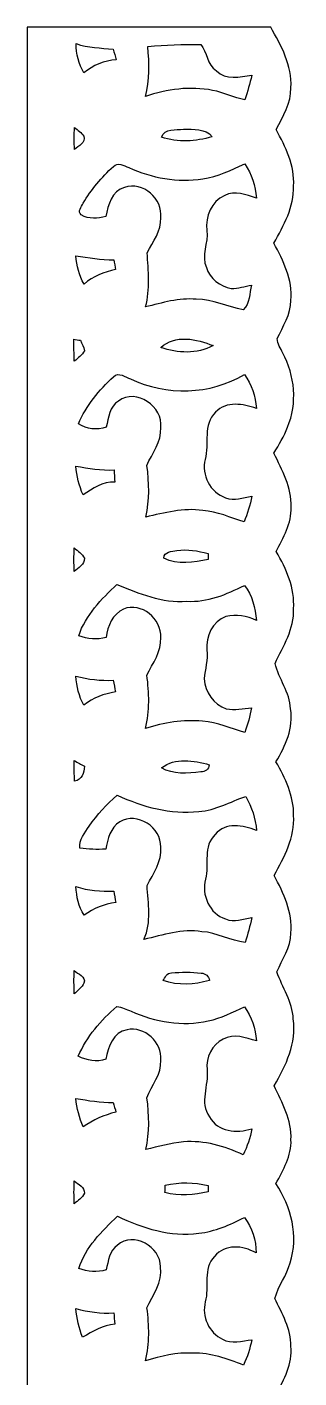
# Model space of a CAD drawing. Header units: centimetres. Extents: x -1.5 to 1.5, y -14.1 to 14.1.
# Drawn here: x -1.49 to 1.53, y -0.88 to 14.11 of the extents above; entities that cross this region are included whole.
import ezdxf

# ---------------------------------------------------------------- set-up
doc = ezdxf.new("R2010")
doc.units = ezdxf.units.CM
doc.header["$MEASUREMENT"] = 0
doc.layers.add('Camada 1', color=7, linetype='Continuous')

msp = doc.modelspace()

# ---------------------------------------------------------------- linework, layer by layer
at = {"layer": 'Camada 1', "color": 156}
for points, knots in [([(-1.49048, 14.11111), (-1.49048, 14.11111), (1.21567, 14.11111), (1.21567, 14.11111), (1.21567, 14.11111), (1.33103, 13.90437), (1.45625, 13.68319), (1.44039, 13.43765), (1.44039, 13.43765), (1.44215, 13.26761), (1.35395, 13.11804), (1.27528, 12.9734), (1.27528, 12.9734), (1.38148, 12.78078), (1.48342, 12.57299), (1.47002, 12.34651), (1.47002, 12.34651), (1.47567, 12.11615), (1.36243, 11.90766), (1.2506, 11.71434), (1.2506, 11.71434), (1.35431, 11.51713), (1.4619, 11.30688), (1.43898, 11.07686), (1.43898, 11.07686), (1.44215, 10.92023), (1.34866, 10.78971), (1.28798, 10.65283), (1.28798, 10.65283), (1.28729, 10.59427), (1.3282, 10.54558), (1.34972, 10.49337), (1.34972, 10.49337), (1.48554, 10.24501), (1.51341, 9.93457), (1.40334, 9.67175), (1.40334, 9.67175), (1.36384, 9.5698), (1.30739, 9.47596), (1.25165, 9.38247), (1.25165, 9.38247), (1.3402, 9.19268), (1.45274, 9.00112), (1.44144, 8.78381), (1.44144, 8.78381), (1.45062, 8.60283), (1.3529, 8.44549), (1.27565, 8.28992), (1.27565, 8.28992), (1.39135, 8.09872), (1.48342, 7.88317), (1.47038, 7.65457), (1.47038, 7.65457), (1.47637, 7.43338), (1.35714, 7.2411), (1.264, 7.0499), (1.264, 7.0499), (1.30315, 6.87704), (1.4298, 6.72853), (1.43615, 6.54402), (1.43615, 6.54402), (1.47179, 6.3327), (1.379, 6.13375), (1.27387, 5.957), (1.27387, 5.957), (1.37724, 5.77461), (1.47389, 5.57742), (1.47038, 5.36256), (1.47038, 5.36256), (1.48519, 5.12022), (1.3656, 4.90149), (1.25411, 4.69582), (1.25411, 4.69582), (1.35748, 4.49791), (1.46297, 4.28625), (1.43932, 4.05587), (1.43932, 4.05587), (1.43968, 3.89714), (1.34301, 3.7666), (1.28447, 3.6262), (1.28447, 3.6262), (1.34338, 3.45263), (1.46049, 3.29494), (1.46578, 3.10444), (1.46578, 3.10444), (1.50318, 2.83774), (1.38711, 2.5848), (1.25341, 2.3622), (1.25341, 2.3622), (1.34267, 2.17311), (1.45167, 1.98013), (1.44039, 1.76388), (1.44039, 1.76388), (1.45062, 1.58467), (1.35325, 1.42909), (1.27423, 1.27635), (1.27423, 1.27635), (1.44144, 1.01988), (1.53, 0.69497), (1.4305, 0.39616), (1.4305, 0.39616), (1.39381, 0.25717), (1.29928, 0.14145), (1.26293, 0.00316), (1.26293, 0.00316), (1.33772, -0.16791), (1.44568, -0.33408), (1.43968, -0.52882), (1.43968, -0.52882), (1.45908, -0.72143), (1.3663, -0.89641), (1.27494, -1.05833), (1.27494, -1.05833), (1.37617, -1.24283), (1.47496, -1.44073), (1.47038, -1.657), (1.47038, -1.657), (1.48554, -1.89971), (1.36348, -2.11878), (1.2527, -2.32516), (1.2527, -2.32516), (1.3529, -2.51142), (1.4545, -2.71039), (1.44003, -2.9284), (1.44003, -2.9284), (1.44533, -3.1002), (1.35607, -3.2512), (1.27423, -3.39514), (1.27423, -3.39514), (1.37371, -3.57786), (1.47319, -3.77155), (1.47038, -3.98533), (1.47038, -3.98533), (1.48519, -4.22804), (1.37018, -4.45135), (1.25341, -4.65596), (1.25341, -4.65596), (1.3529, -4.85386), (1.4619, -5.0627), (1.43932, -5.29201), (1.43932, -5.29201), (1.44251, -5.44829), (1.34972, -5.57883), (1.28905, -5.7157), (1.28905, -5.7157), (1.28551, -5.77427), (1.32891, -5.82295), (1.34972, -5.87587), (1.34972, -5.87587), (1.48624, -6.12493), (1.51236, -6.43536), (1.40299, -6.6996), (1.40299, -6.6996), (1.36525, -6.80049), (1.30352, -6.89044), (1.26152, -6.98958), (1.26152, -6.98958), (1.31726, -7.16492), (1.43686, -7.32225), (1.43862, -7.51382), (1.43862, -7.51382), (1.46685, -7.71806), (1.36947, -7.90539), (1.27458, -8.07826), (1.27458, -8.07826), (1.38888, -8.27051), (1.48483, -8.48535), (1.47002, -8.71431), (1.47002, -8.71431), (1.47567, -8.93514), (1.36102, -9.12953), (1.2633, -9.31898), (1.2633, -9.31898), (1.3021, -9.49218), (1.42804, -9.6407), (1.43581, -9.82451), (1.43581, -9.82451), (1.47179, -10.03652), (1.38041, -10.23654), (1.27494, -10.41364), (1.27494, -10.41364), (1.37759, -10.59568), (1.47355, -10.79217), (1.47038, -11.00666), (1.47038, -11.00666), (1.48412, -11.24832), (1.36983, -11.47022), (1.25341, -11.67377), (1.25341, -11.67377), (1.34972, -11.86144), (1.45486, -12.05864), (1.44073, -12.27737), (1.44073, -12.27737), (1.44673, -12.44881), (1.35924, -12.60086), (1.27528, -12.74375), (1.27528, -12.74375), (1.36313, -12.91872), (1.46368, -13.09722), (1.46826, -13.29867), (1.46826, -13.29867), (1.49613, -13.59887), (1.34654, -13.87898), (1.17122, -14.11111), (1.17122, -14.11111), (1.17122, -14.11111), (-1.48978, -14.11111), (-1.48978, -14.11111), (-1.48978, -14.11111), (-1.49153, -4.70358), (-1.49048, 4.70358), (-1.49048, 14.11111)], [0, 0, 0, 0, 0.01851852, 0.01851852, 0.01851852, 0.01851852, 0.03703704, 0.03703704, 0.03703704, 0.03703704, 0.05555556, 0.05555556, 0.05555556, 0.05555556, 0.07407407, 0.07407407, 0.07407407, 0.07407407, 0.09259259, 0.09259259, 0.09259259, 0.09259259, 0.11111111, 0.11111111, 0.11111111, 0.11111111, 0.12962963, 0.12962963, 0.12962963, 0.12962963, 0.14814815, 0.14814815, 0.14814815, 0.14814815, 0.16666667, 0.16666667, 0.16666667, 0.16666667, 0.18518519, 0.18518519, 0.18518519, 0.18518519, 0.2037037, 0.2037037, 0.2037037, 0.2037037, 0.22222222, 0.22222222, 0.22222222, 0.22222222, 0.24074074, 0.24074074, 0.24074074, 0.24074074, 0.25925926, 0.25925926, 0.25925926, 0.25925926, 0.27777778, 0.27777778, 0.27777778, 0.27777778, 0.2962963, 0.2962963, 0.2962963, 0.2962963, 0.31481481, 0.31481481, 0.31481481, 0.31481481, 0.33333333, 0.33333333, 0.33333333, 0.33333333, 0.35185185, 0.35185185, 0.35185185, 0.35185185, 0.37037037, 0.37037037, 0.37037037, 0.37037037, 0.38888889, 0.38888889, 0.38888889, 0.38888889, 0.40740741, 0.40740741, 0.40740741, 0.40740741, 0.42592593, 0.42592593, 0.42592593, 0.42592593, 0.44444444, 0.44444444, 0.44444444, 0.44444444, 0.46296296, 0.46296296, 0.46296296, 0.46296296, 0.48148148, 0.48148148, 0.48148148, 0.48148148, 0.5, 0.5, 0.5, 0.5, 0.51851852, 0.51851852, 0.51851852, 0.51851852, 0.53703704, 0.53703704, 0.53703704, 0.53703704, 0.55555556, 0.55555556, 0.55555556, 0.55555556, 0.57407407, 0.57407407, 0.57407407, 0.57407407, 0.59259259, 0.59259259, 0.59259259, 0.59259259, 0.61111111, 0.61111111, 0.61111111, 0.61111111, 0.62962963, 0.62962963, 0.62962963, 0.62962963, 0.64814815, 0.64814815, 0.64814815, 0.64814815, 0.66666667, 0.66666667, 0.66666667, 0.66666667, 0.68518519, 0.68518519, 0.68518519, 0.68518519, 0.7037037, 0.7037037, 0.7037037, 0.7037037, 0.72222222, 0.72222222, 0.72222222, 0.72222222, 0.74074074, 0.74074074, 0.74074074, 0.74074074, 0.75925926, 0.75925926, 0.75925926, 0.75925926, 0.77777778, 0.77777778, 0.77777778, 0.77777778, 0.7962963, 0.7962963, 0.7962963, 0.7962963, 0.81481481, 0.81481481, 0.81481481, 0.81481481, 0.83333333, 0.83333333, 0.83333333, 0.83333333, 0.85185185, 0.85185185, 0.85185185, 0.85185185, 0.87037037, 0.87037037, 0.87037037, 0.87037037, 0.88888889, 0.88888889, 0.88888889, 0.88888889, 0.90740741, 0.90740741, 0.90740741, 0.90740741, 0.92592593, 0.92592593, 0.92592593, 0.92592593, 0.94444444, 0.94444444, 0.94444444, 0.94444444, 0.96296296, 0.96296296, 0.96296296, 0.96296296, 1, 1, 1, 1]), ([(-0.9465, 13.9266), (-0.9465, 13.9266), (-0.9465, 13.9266), (-0.9465, 13.9266), (-0.9465, 13.9266), (-0.94438, 13.8123), (-0.91756, 13.69976), (-0.85901, 13.60099), (-0.85901, 13.60099), (-0.75847, 13.68848), (-0.63429, 13.73963), (-0.50095, 13.74775), (-0.50095, 13.74775), (-0.51187, 13.78691), (-0.5221, 13.82606), (-0.53586, 13.86416), (-0.53586, 13.86416), (-0.67344, 13.87933), (-0.81385, 13.88039), (-0.9465, 13.9266)], [0, 0, 0, 0, 0.16666667, 0.16666667, 0.16666667, 0.16666667, 0.33333333, 0.33333333, 0.33333333, 0.33333333, 0.5, 0.5, 0.5, 0.5, 0.66666667, 0.66666667, 0.66666667, 0.66666667, 1, 1, 1, 1]), ([(-0.14993, 13.89556), (-0.14993, 13.89556), (-0.14993, 13.89556), (-0.14993, 13.89556), (-0.14993, 13.89556), (-0.13088, 13.70929), (-0.13194, 13.52232), (-0.17463, 13.33887), (-0.17463, 13.33887), (0.06349, 13.4239), (0.32137, 13.45529), (0.5708, 13.40838), (0.5708, 13.40838), (0.69356, 13.38438), (0.80503, 13.32229), (0.9292, 13.30359), (0.9292, 13.30359), (0.95885, 13.3932), (0.98531, 13.48387), (1.00436, 13.57595), (1.00436, 13.57595), (0.87347, 13.55689), (0.71754, 13.5202), (0.61207, 13.62604), (0.61207, 13.62604), (0.50658, 13.69094), (0.5094, 13.83312), (0.43956, 13.91708), (0.43956, 13.91708), (0.24306, 13.92449), (0.04621, 13.90932), (-0.14993, 13.89556)], [0, 0, 0, 0, 0.11111111, 0.11111111, 0.11111111, 0.11111111, 0.22222222, 0.22222222, 0.22222222, 0.22222222, 0.33333333, 0.33333333, 0.33333333, 0.33333333, 0.44444444, 0.44444444, 0.44444444, 0.44444444, 0.55555556, 0.55555556, 0.55555556, 0.55555556, 0.66666667, 0.66666667, 0.66666667, 0.66666667, 0.77777778, 0.77777778, 0.77777778, 0.77777778, 1, 1, 1, 1]), ([(-0.96343, 12.99668), (-0.96343, 12.99668), (-0.96343, 12.99668), (-0.96343, 12.99668), (-0.96343, 12.99668), (-0.96838, 12.91483), (-0.96801, 12.83299), (-0.96273, 12.75115), (-0.96273, 12.75115), (-0.92004, 12.79207), (-0.83784, 12.82594), (-0.85831, 12.89931), (-0.85831, 12.89931), (-0.88723, 12.93812), (-0.92779, 12.96564), (-0.96343, 12.99668)], [0, 0, 0, 0, 0.2, 0.2, 0.2, 0.2, 0.4, 0.4, 0.4, 0.4, 0.6, 0.6, 0.6, 0.6, 1, 1, 1, 1]), ([(0.00175, 12.88979), (0.00175, 12.88979), (0.00175, 12.88979), (0.00175, 12.88979), (0.00175, 12.88979), (0.1845, 12.82805), (0.38311, 12.84005), (0.56585, 12.89402), (0.56585, 12.89402), (0.49318, 12.98821), (0.35312, 12.97269), (0.24659, 12.97869), (0.24659, 12.97869), (0.16262, 12.96705), (0.04056, 12.9868), (0.00175, 12.88979)], [0, 0, 0, 0, 0.2, 0.2, 0.2, 0.2, 0.4, 0.4, 0.4, 0.4, 0.6, 0.6, 0.6, 0.6, 1, 1, 1, 1]), ([(-0.53233, 12.56171), (-0.53233, 12.56171), (-0.53233, 12.56171), (-0.53233, 12.56171), (-0.53233, 12.56171), (-0.66462, 12.446), (-0.77645, 12.30629), (-0.86783, 12.15636), (-0.86783, 12.15636), (-0.88759, 12.11544), (-0.93169, 12.06747), (-0.88971, 12.02513), (-0.88971, 12.02513), (-0.80432, 11.97715), (-0.70626, 11.98421), (-0.61489, 12.0089), (-0.61489, 12.0089), (-0.59055, 12.13626), (-0.54926, 12.28831), (-0.40886, 12.33099), (-0.40886, 12.33099), (-0.20355, 12.39943), (0.02151, 12.2054), (-0.00635, 11.99373), (-0.00635, 11.99373), (0.00141, 11.84768), (-0.09313, 11.7288), (-0.15699, 11.60638), (-0.15699, 11.60638), (-0.14252, 11.4053), (-0.12135, 11.20316), (-0.17497, 11.0049), (-0.17497, 11.0049), (0.00987, 11.05146), (0.19685, 11.10615), (0.38946, 11.09062), (0.38946, 11.09062), (0.5715, 11.09309), (0.73554, 11.00454), (0.91086, 10.97386), (0.91086, 10.97386), (0.98283, 11.04018), (0.98071, 11.15553), (1.00259, 11.24655), (1.00259, 11.24655), (0.92779, 11.23349), (0.85407, 11.21092), (0.77786, 11.20916), (0.77786, 11.20916), (0.65334, 11.23244), (0.53903, 11.31675), (0.50129, 11.44093), (0.50129, 11.44093), (0.43992, 11.57569), (0.52458, 11.71539), (0.50694, 11.85439), (0.50694, 11.85439), (0.48753, 12.00714), (0.55457, 12.17965), (0.7045, 12.24068), (0.7045, 12.24068), (0.81808, 12.30136), (0.94402, 12.24738), (1.05621, 12.2121), (1.05621, 12.2121), (1.04985, 12.34863), (1.00224, 12.47845), (0.92745, 12.59204), (0.92745, 12.59204), (0.77611, 12.52608), (0.62688, 12.44564), (0.46073, 12.42624), (0.46073, 12.42624), (0.18167, 12.38179), (-0.10583, 12.43647), (-0.36125, 12.55254), (-0.36125, 12.55254), (-0.41485, 12.57194), (-0.48401, 12.61568), (-0.53233, 12.56171)], [0, 0, 0, 0, 0.04761905, 0.04761905, 0.04761905, 0.04761905, 0.0952381, 0.0952381, 0.0952381, 0.0952381, 0.14285714, 0.14285714, 0.14285714, 0.14285714, 0.19047619, 0.19047619, 0.19047619, 0.19047619, 0.23809524, 0.23809524, 0.23809524, 0.23809524, 0.28571429, 0.28571429, 0.28571429, 0.28571429, 0.33333333, 0.33333333, 0.33333333, 0.33333333, 0.38095238, 0.38095238, 0.38095238, 0.38095238, 0.42857143, 0.42857143, 0.42857143, 0.42857143, 0.47619048, 0.47619048, 0.47619048, 0.47619048, 0.52380952, 0.52380952, 0.52380952, 0.52380952, 0.57142857, 0.57142857, 0.57142857, 0.57142857, 0.61904762, 0.61904762, 0.61904762, 0.61904762, 0.66666667, 0.66666667, 0.66666667, 0.66666667, 0.71428571, 0.71428571, 0.71428571, 0.71428571, 0.76190476, 0.76190476, 0.76190476, 0.76190476, 0.80952381, 0.80952381, 0.80952381, 0.80952381, 0.85714286, 0.85714286, 0.85714286, 0.85714286, 0.9047619, 0.9047619, 0.9047619, 0.9047619, 1, 1, 1, 1]), ([(-0.94862, 11.57216), (-0.94862, 11.57216), (-0.94862, 11.57216), (-0.94862, 11.57216), (-0.94862, 11.57216), (-0.94156, 11.46209), (-0.91227, 11.35486), (-0.8576, 11.25889), (-0.8576, 11.25889), (-0.75812, 11.34568), (-0.63465, 11.3926), (-0.50694, 11.41941), (-0.50694, 11.41941), (-0.51187, 11.44622), (-0.5221, 11.49949), (-0.52704, 11.5263), (-0.52704, 11.5263), (-0.66922, 11.52595), (-0.80822, 11.55594), (-0.94862, 11.57216)], [0, 0, 0, 0, 0.16666667, 0.16666667, 0.16666667, 0.16666667, 0.33333333, 0.33333333, 0.33333333, 0.33333333, 0.5, 0.5, 0.5, 0.5, 0.66666667, 0.66666667, 0.66666667, 0.66666667, 1, 1, 1, 1]), ([(-0.97119, 10.64789), (-0.97119, 10.64789), (-0.97119, 10.64789), (-0.97119, 10.64789), (-0.97119, 10.64789), (-0.97048, 10.56604), (-0.96979, 10.48455), (-0.9659, 10.4027), (-0.9659, 10.4027), (-0.92533, 10.43798), (-0.88018, 10.4708), (-0.85372, 10.51912), (-0.85372, 10.51912), (-0.8576, 10.56111), (-0.88299, 10.59673), (-0.89887, 10.63448), (-0.89887, 10.63448), (-0.91687, 10.63801), (-0.9532, 10.64471), (-0.97119, 10.64789)], [0, 0, 0, 0, 0.16666667, 0.16666667, 0.16666667, 0.16666667, 0.33333333, 0.33333333, 0.33333333, 0.33333333, 0.5, 0.5, 0.5, 0.5, 0.66666667, 0.66666667, 0.66666667, 0.66666667, 1, 1, 1, 1]), ([(-0.00387, 10.5544), (-0.00387, 10.5544), (-0.00387, 10.5544), (-0.00387, 10.5544), (-0.00387, 10.5544), (0.18204, 10.48843), (0.39687, 10.48103), (0.57467, 10.57557), (0.57467, 10.57557), (0.39792, 10.65247), (0.14958, 10.7001), (-0.00387, 10.5544)], [0, 0, 0, 0, 0.25, 0.25, 0.25, 0.25, 0.5, 0.5, 0.5, 0.5, 1, 1, 1, 1]), ([(-0.52882, 10.23055), (-0.52882, 10.23055), (-0.52882, 10.23055), (-0.52882, 10.23055), (-0.52882, 10.23055), (-0.69215, 10.08415), (-0.83361, 9.90847), (-0.92109, 9.70597), (-0.92109, 9.70597), (-0.82549, 9.65234), (-0.71649, 9.63153), (-0.61136, 9.67245), (-0.61136, 9.67245), (-0.58596, 9.77511), (-0.57679, 9.90211), (-0.47449, 9.96068), (-0.47449, 9.96068), (-0.27727, 10.10743), (0.02399, 9.89824), (-0.00565, 9.66611), (-0.00565, 9.66611), (0.00565, 9.50806), (-0.10266, 9.38247), (-0.1598, 9.24489), (-0.1598, 9.24489), (-0.13299, 9.05439), (-0.12805, 8.86213), (-0.17251, 8.67339), (-0.17251, 8.67339), (0.03493, 8.72066), (0.24659, 8.77782), (0.46107, 8.74641), (0.46107, 8.74641), (0.62194, 8.73724), (0.76763, 8.66493), (0.91934, 8.61836), (0.91934, 8.61836), (0.95673, 8.71113), (0.98672, 8.80674), (1.00576, 8.90481), (1.00576, 8.90481), (0.91015, 8.89105), (0.80892, 8.84907), (0.71366, 8.88823), (0.71366, 8.88823), (0.54504, 8.94503), (0.44167, 9.14118), (0.48823, 9.31298), (0.48823, 9.31298), (0.53481, 9.48689), (0.45755, 9.69785), (0.60325, 9.83826), (0.60325, 9.83826), (0.72672, 9.96385), (0.90805, 9.92928), (1.05728, 9.87848), (1.05728, 9.87848), (1.0481, 10.0143), (1.00259, 10.14448), (0.92392, 10.2556), (0.92392, 10.2556), (0.54256, 10.027), (0.05715, 10.01853), (-0.34183, 10.20692), (-0.34183, 10.20692), (-0.39933, 10.22737), (-0.47308, 10.28664), (-0.52882, 10.23055)], [0, 0, 0, 0, 0.05555556, 0.05555556, 0.05555556, 0.05555556, 0.11111111, 0.11111111, 0.11111111, 0.11111111, 0.16666667, 0.16666667, 0.16666667, 0.16666667, 0.22222222, 0.22222222, 0.22222222, 0.22222222, 0.27777778, 0.27777778, 0.27777778, 0.27777778, 0.33333333, 0.33333333, 0.33333333, 0.33333333, 0.38888889, 0.38888889, 0.38888889, 0.38888889, 0.44444444, 0.44444444, 0.44444444, 0.44444444, 0.5, 0.5, 0.5, 0.5, 0.55555556, 0.55555556, 0.55555556, 0.55555556, 0.61111111, 0.61111111, 0.61111111, 0.61111111, 0.66666667, 0.66666667, 0.66666667, 0.66666667, 0.72222222, 0.72222222, 0.72222222, 0.72222222, 0.77777778, 0.77777778, 0.77777778, 0.77777778, 0.83333333, 0.83333333, 0.83333333, 0.83333333, 0.88888889, 0.88888889, 0.88888889, 0.88888889, 1, 1, 1, 1]), ([(-0.94862, 9.23819), (-0.94862, 9.23819), (-0.94862, 9.23819), (-0.94862, 9.23819), (-0.94862, 9.23819), (-0.94262, 9.12812), (-0.91227, 9.02158), (-0.86888, 8.92033), (-0.86888, 8.92033), (-0.76093, 8.99018), (-0.65158, 9.0685), (-0.51576, 9.06144), (-0.51576, 9.06144), (-0.51859, 9.1066), (-0.52139, 9.15175), (-0.52458, 9.19656), (-0.52458, 9.19656), (-0.66781, 9.18632), (-0.80785, 9.21631), (-0.94862, 9.23819)], [0, 0, 0, 0, 0.16666667, 0.16666667, 0.16666667, 0.16666667, 0.33333333, 0.33333333, 0.33333333, 0.33333333, 0.5, 0.5, 0.5, 0.5, 0.66666667, 0.66666667, 0.66666667, 0.66666667, 1, 1, 1, 1]), ([(-0.96731, 8.33119), (-0.96731, 8.33119), (-0.96731, 8.33119), (-0.96731, 8.33119), (-0.96731, 8.33119), (-0.97048, 8.24441), (-0.97048, 8.15763), (-0.96731, 8.07049), (-0.96731, 8.07049), (-0.9218, 8.10965), (-0.84983, 8.14563), (-0.85302, 8.21513), (-0.85302, 8.21513), (-0.87665, 8.26593), (-0.92709, 8.29556), (-0.96731, 8.33119)], [0, 0, 0, 0, 0.2, 0.2, 0.2, 0.2, 0.4, 0.4, 0.4, 0.4, 0.6, 0.6, 0.6, 0.6, 1, 1, 1, 1]), ([(0.02786, 8.21619), (0.02786, 8.21619), (0.02786, 8.21619), (0.02786, 8.21619), (0.02786, 8.21619), (0.18097, 8.13787), (0.36018, 8.17315), (0.52139, 8.20173), (0.52139, 8.20173), (0.52105, 8.21901), (0.52, 8.25323), (0.51964, 8.27016), (0.51964, 8.27016), (0.40674, 8.29733), (0.29033, 8.31885), (0.17426, 8.30226), (0.17426, 8.30226), (0.11747, 8.28886), (0.03033, 8.29415), (0.02786, 8.21619)], [0, 0, 0, 0, 0.16666667, 0.16666667, 0.16666667, 0.16666667, 0.33333333, 0.33333333, 0.33333333, 0.33333333, 0.5, 0.5, 0.5, 0.5, 0.66666667, 0.66666667, 0.66666667, 0.66666667, 1, 1, 1, 1]), ([(-0.91687, 7.35471), (-0.91687, 7.35471), (-0.91687, 7.35471), (-0.91687, 7.35471), (-0.91687, 7.35471), (-0.81808, 7.32189), (-0.71402, 7.30532), (-0.61241, 7.33707), (-0.61241, 7.33707), (-0.59548, 7.46441), (-0.54186, 7.59529), (-0.41768, 7.6521), (-0.41768, 7.6521), (-0.22365, 7.73394), (0.00916, 7.54097), (-0.00635, 7.3367), (-0.00635, 7.3367), (0.00635, 7.17973), (-0.09735, 7.05238), (-0.15909, 6.91761), (-0.15909, 6.91761), (-0.13545, 6.72041), (-0.12593, 6.5211), (-0.17497, 6.32636), (-0.17497, 6.32636), (0.02962, 6.39056), (0.24377, 6.43078), (0.45895, 6.40644), (0.45895, 6.40644), (0.62406, 6.40257), (0.77152, 6.32178), (0.9292, 6.28402), (0.9292, 6.28402), (0.95956, 6.37329), (0.98531, 6.4643), (1.00329, 6.55708), (1.00329, 6.55708), (0.90981, 6.55002), (0.81455, 6.52568), (0.72178, 6.54649), (0.72178, 6.54649), (0.58103, 6.59095), (0.48506, 6.73347), (0.47766, 6.87775), (0.47766, 6.87775), (0.48472, 6.985), (0.51893, 7.08942), (0.50729, 7.19807), (0.50729, 7.19807), (0.49001, 7.34942), (0.57009, 7.51521), (0.71825, 7.56813), (0.71825, 7.56813), (0.83185, 7.60129), (0.95108, 7.57166), (1.05692, 7.52651), (1.05692, 7.52651), (1.04634, 7.66514), (1.0107, 7.8045), (0.92287, 7.91527), (0.92287, 7.91527), (0.72424, 7.81473), (0.51118, 7.72442), (0.28327, 7.73852), (0.28327, 7.73852), (0.00987, 7.71735), (-0.24589, 7.82567), (-0.49283, 7.92656), (-0.49283, 7.92656), (-0.66286, 7.76252), (-0.84278, 7.58506), (-0.91687, 7.35471)], [0, 0, 0, 0, 0.05263158, 0.05263158, 0.05263158, 0.05263158, 0.10526316, 0.10526316, 0.10526316, 0.10526316, 0.15789474, 0.15789474, 0.15789474, 0.15789474, 0.21052632, 0.21052632, 0.21052632, 0.21052632, 0.26315789, 0.26315789, 0.26315789, 0.26315789, 0.31578947, 0.31578947, 0.31578947, 0.31578947, 0.36842105, 0.36842105, 0.36842105, 0.36842105, 0.42105263, 0.42105263, 0.42105263, 0.42105263, 0.47368421, 0.47368421, 0.47368421, 0.47368421, 0.52631579, 0.52631579, 0.52631579, 0.52631579, 0.57894737, 0.57894737, 0.57894737, 0.57894737, 0.63157895, 0.63157895, 0.63157895, 0.63157895, 0.68421053, 0.68421053, 0.68421053, 0.68421053, 0.73684211, 0.73684211, 0.73684211, 0.73684211, 0.78947368, 0.78947368, 0.78947368, 0.78947368, 0.84210526, 0.84210526, 0.84210526, 0.84210526, 0.89473684, 0.89473684, 0.89473684, 0.89473684, 1, 1, 1, 1]), ([(-0.94862, 6.90774), (-0.94862, 6.90774), (-0.94862, 6.90774), (-0.94862, 6.90774), (-0.94862, 6.90774), (-0.94156, 6.79484), (-0.91475, 6.68372), (-0.85936, 6.58424), (-0.85936, 6.58424), (-0.75776, 6.66679), (-0.63641, 6.71371), (-0.50765, 6.73206), (-0.50765, 6.73206), (-0.51611, 6.77579), (-0.52458, 6.81955), (-0.53304, 6.86328), (-0.53304, 6.86328), (-0.6738, 6.85411), (-0.81314, 6.8728), (-0.94862, 6.90774)], [0, 0, 0, 0, 0.16666667, 0.16666667, 0.16666667, 0.16666667, 0.33333333, 0.33333333, 0.33333333, 0.33333333, 0.5, 0.5, 0.5, 0.5, 0.66666667, 0.66666667, 0.66666667, 0.66666667, 1, 1, 1, 1]), ([(0.00141, 5.89068), (0.00141, 5.89068), (0.00141, 5.89068), (0.00141, 5.89068), (0.00141, 5.89068), (0.13334, 5.81377), (0.29209, 5.82612), (0.43814, 5.84412), (0.43814, 5.84412), (0.48753, 5.84729), (0.52846, 5.87162), (0.53374, 5.9249), (0.53374, 5.9249), (0.35984, 5.97217), (0.15733, 6.00604), (0.00141, 5.89068)], [0, 0, 0, 0, 0.2, 0.2, 0.2, 0.2, 0.4, 0.4, 0.4, 0.4, 0.6, 0.6, 0.6, 0.6, 1, 1, 1, 1]), ([(-0.9666, 5.97041), (-0.9666, 5.97041), (-0.9666, 5.97041), (-0.9666, 5.97041), (-0.9666, 5.97041), (-0.96767, 5.89421), (-0.96697, 5.81837), (-0.96307, 5.74216), (-0.96307, 5.74216), (-0.88018, 5.7605), (-0.85336, 5.8307), (-0.85336, 5.90795), (-0.85336, 5.90795), (-0.8911, 5.92912), (-0.92886, 5.94995), (-0.9666, 5.97041)], [0, 0, 0, 0, 0.2, 0.2, 0.2, 0.2, 0.4, 0.4, 0.4, 0.4, 0.6, 0.6, 0.6, 0.6, 1, 1, 1, 1]), ([(-0.8001, 5.24369), (-0.8001, 5.24369), (-0.8001, 5.24369), (-0.8001, 5.24369), (-0.8001, 5.24369), (-0.84912, 5.1689), (-0.91369, 5.09269), (-0.90523, 4.99709), (-0.90523, 4.99709), (-0.80963, 4.98651), (-0.71332, 4.98298), (-0.61701, 4.98756), (-0.61701, 4.98756), (-0.5916, 5.09939), (-0.56832, 5.22605), (-0.46143, 5.29059), (-0.46143, 5.29059), (-0.26775, 5.40666), (0.00423, 5.23027), (-0.00599, 5.00909), (-0.00599, 5.00909), (0.00811, 4.85104), (-0.08714, 4.71769), (-0.15733, 4.5854), (-0.15733, 4.5854), (-0.14676, 4.38502), (-0.10583, 4.17724), (-0.1919, 3.98604), (-0.1919, 3.98604), (0.01869, 4.03577), (0.23142, 4.10632), (0.45084, 4.07212), (0.45084, 4.07212), (0.61877, 4.06188), (0.76763, 3.97191), (0.93345, 3.95357), (0.93345, 3.95357), (0.96097, 4.04459), (0.98672, 4.13561), (1.00541, 4.22875), (1.00541, 4.22875), (0.90945, 4.2171), (0.80926, 4.16701), (0.71472, 4.21286), (0.71472, 4.21286), (0.53622, 4.2679), (0.44272, 4.48239), (0.49106, 4.65632), (0.49106, 4.65632), (0.53233, 4.82035), (0.46073, 5.01967), (0.59867, 5.15126), (0.59867, 5.15126), (0.71332, 5.2899), (0.91015, 5.25531), (1.05657, 5.1943), (1.05657, 5.1943), (1.05127, 5.32906), (1.00117, 5.45465), (0.93873, 5.57247), (0.93873, 5.57247), (0.76553, 5.51602), (0.60359, 5.41655), (0.41733, 5.40737), (0.41733, 5.40737), (0.103, 5.36821), (-0.20496, 5.45816), (-0.48894, 5.58587), (-0.48894, 5.58587), (-0.60713, 5.48604), (-0.71261, 5.37138), (-0.8001, 5.24369)], [0, 0, 0, 0, 0.05263158, 0.05263158, 0.05263158, 0.05263158, 0.10526316, 0.10526316, 0.10526316, 0.10526316, 0.15789474, 0.15789474, 0.15789474, 0.15789474, 0.21052632, 0.21052632, 0.21052632, 0.21052632, 0.26315789, 0.26315789, 0.26315789, 0.26315789, 0.31578947, 0.31578947, 0.31578947, 0.31578947, 0.36842105, 0.36842105, 0.36842105, 0.36842105, 0.42105263, 0.42105263, 0.42105263, 0.42105263, 0.47368421, 0.47368421, 0.47368421, 0.47368421, 0.52631579, 0.52631579, 0.52631579, 0.52631579, 0.57894737, 0.57894737, 0.57894737, 0.57894737, 0.63157895, 0.63157895, 0.63157895, 0.63157895, 0.68421053, 0.68421053, 0.68421053, 0.68421053, 0.73684211, 0.73684211, 0.73684211, 0.73684211, 0.78947368, 0.78947368, 0.78947368, 0.78947368, 0.84210526, 0.84210526, 0.84210526, 0.84210526, 0.89473684, 0.89473684, 0.89473684, 0.89473684, 1, 1, 1, 1]), ([(-0.94755, 4.57341), (-0.94755, 4.57341), (-0.94755, 4.57341), (-0.94755, 4.57341), (-0.94755, 4.57341), (-0.94051, 4.46229), (-0.92287, 4.34833), (-0.85653, 4.2552), (-0.85653, 4.2552), (-0.75318, 4.33246), (-0.63183, 4.37549), (-0.50553, 4.39773), (-0.50553, 4.39773), (-0.51082, 4.42841), (-0.52175, 4.4905), (-0.52704, 4.52154), (-0.52704, 4.52154), (-0.66922, 4.51731), (-0.81244, 4.52613), (-0.94755, 4.57341)], [0, 0, 0, 0, 0.16666667, 0.16666667, 0.16666667, 0.16666667, 0.33333333, 0.33333333, 0.33333333, 0.33333333, 0.5, 0.5, 0.5, 0.5, 0.66666667, 0.66666667, 0.66666667, 0.66666667, 1, 1, 1, 1]), ([(-0.96731, 3.63996), (-0.96731, 3.63996), (-0.96731, 3.63996), (-0.96731, 3.63996), (-0.96731, 3.63996), (-0.97048, 3.55389), (-0.97013, 3.46745), (-0.9666, 3.38101), (-0.9666, 3.38101), (-0.92779, 3.41841), (-0.88265, 3.45298), (-0.85831, 3.50237), (-0.85831, 3.50237), (-0.83502, 3.5754), (-0.92463, 3.6015), (-0.96731, 3.63996)], [0, 0, 0, 0, 0.2, 0.2, 0.2, 0.2, 0.4, 0.4, 0.4, 0.4, 0.6, 0.6, 0.6, 0.6, 1, 1, 1, 1]), ([(0.01939, 3.52882), (0.01939, 3.52882), (0.01939, 3.52882), (0.01939, 3.52882), (0.01939, 3.52882), (0.18803, 3.4731), (0.36583, 3.48051), (0.53445, 3.5313), (0.53445, 3.5313), (0.5267, 3.57893), (0.49247, 3.61068), (0.4445, 3.61209), (0.4445, 3.61209), (0.33479, 3.62761), (0.22294, 3.62513), (0.1136, 3.61385), (0.1136, 3.61385), (0.06032, 3.61809), (0.04375, 3.56481), (0.01939, 3.52882)], [0, 0, 0, 0, 0.16666667, 0.16666667, 0.16666667, 0.16666667, 0.33333333, 0.33333333, 0.33333333, 0.33333333, 0.5, 0.5, 0.5, 0.5, 0.66666667, 0.66666667, 0.66666667, 0.66666667, 1, 1, 1, 1]), ([(-0.9218, 2.69063), (-0.9218, 2.69063), (-0.9218, 2.69063), (-0.9218, 2.69063), (-0.9218, 2.69063), (-0.82585, 2.64125), (-0.71931, 2.62008), (-0.61489, 2.65747), (-0.61489, 2.65747), (-0.5909, 2.79082), (-0.53552, 2.96121), (-0.38064, 2.98379), (-0.38064, 2.98379), (-0.18486, 3.02753), (0.0141, 2.84268), (-0.00635, 2.64583), (-0.00635, 2.64583), (0.00776, 2.48778), (-0.11148, 2.36748), (-0.15875, 2.22919), (-0.15875, 2.22919), (-0.13511, 2.03763), (-0.12664, 1.84467), (-0.17285, 1.65559), (-0.17285, 1.65559), (-0.03386, 1.68733), (0.10442, 1.72544), (0.24659, 1.74025), (0.24659, 1.74025), (0.47625, 1.75648), (0.70414, 1.69367), (0.90981, 1.59561), (0.90981, 1.59561), (0.95496, 1.68768), (0.98848, 1.78469), (1.00507, 1.88595), (1.00507, 1.88595), (0.83889, 1.83198), (0.62723, 1.84784), (0.53481, 2.01753), (0.53481, 2.01753), (0.41804, 2.17735), (0.52987, 2.36607), (0.50799, 2.54175), (0.50799, 2.54175), (0.49423, 2.67687), (0.56268, 2.8201), (0.68896, 2.87796), (0.68896, 2.87796), (0.80468, 2.94957), (0.93802, 2.88995), (1.05692, 2.86103), (1.05692, 2.86103), (1.04846, 2.99755), (1.00153, 3.12773), (0.92428, 3.2399), (0.92428, 3.2399), (0.79445, 3.17746), (0.66462, 3.11043), (0.52175, 3.08363), (0.52175, 3.08363), (0.23495, 3.01412), (-0.06879, 3.07199), (-0.33513, 3.1891), (-0.33513, 3.1891), (-0.38664, 3.20993), (-0.43744, 3.23497), (-0.49283, 3.24167), (-0.49283, 3.24167), (-0.67062, 3.08997), (-0.82902, 2.90688), (-0.9218, 2.69063)], [0, 0, 0, 0, 0.05263158, 0.05263158, 0.05263158, 0.05263158, 0.10526316, 0.10526316, 0.10526316, 0.10526316, 0.15789474, 0.15789474, 0.15789474, 0.15789474, 0.21052632, 0.21052632, 0.21052632, 0.21052632, 0.26315789, 0.26315789, 0.26315789, 0.26315789, 0.31578947, 0.31578947, 0.31578947, 0.31578947, 0.36842105, 0.36842105, 0.36842105, 0.36842105, 0.42105263, 0.42105263, 0.42105263, 0.42105263, 0.47368421, 0.47368421, 0.47368421, 0.47368421, 0.52631579, 0.52631579, 0.52631579, 0.52631579, 0.57894737, 0.57894737, 0.57894737, 0.57894737, 0.63157895, 0.63157895, 0.63157895, 0.63157895, 0.68421053, 0.68421053, 0.68421053, 0.68421053, 0.73684211, 0.73684211, 0.73684211, 0.73684211, 0.78947368, 0.78947368, 0.78947368, 0.78947368, 0.84210526, 0.84210526, 0.84210526, 0.84210526, 0.89473684, 0.89473684, 0.89473684, 0.89473684, 1, 1, 1, 1]), ([(-0.95074, 2.21967), (-0.95074, 2.21967), (-0.95074, 2.21967), (-0.95074, 2.21967), (-0.95074, 2.21967), (-0.93839, 2.11172), (-0.90945, 2.00659), (-0.86924, 1.9057), (-0.86924, 1.9057), (-0.75881, 1.98437), (-0.63465, 2.03729), (-0.50305, 2.0694), (-0.50305, 2.0694), (-0.51047, 2.09585), (-0.52528, 2.14877), (-0.53304, 2.17487), (-0.53304, 2.17487), (-0.6738, 2.17275), (-0.81209, 2.20098), (-0.95074, 2.21967)], [0, 0, 0, 0, 0.16666667, 0.16666667, 0.16666667, 0.16666667, 0.33333333, 0.33333333, 0.33333333, 0.33333333, 0.5, 0.5, 0.5, 0.5, 0.66666667, 0.66666667, 0.66666667, 0.66666667, 1, 1, 1, 1]), ([(-0.9666, 1.3088), (-0.9666, 1.3088), (-0.9666, 1.3088), (-0.9666, 1.3088), (-0.9666, 1.3088), (-0.97013, 1.22344), (-0.97048, 1.1377), (-0.96697, 1.05197), (-0.96697, 1.05197), (-0.92709, 1.08795), (-0.87558, 1.11724), (-0.85407, 1.16874), (-0.85407, 1.16874), (-0.84632, 1.2393), (-0.92428, 1.26753), (-0.9666, 1.3088)], [0, 0, 0, 0, 0.2, 0.2, 0.2, 0.2, 0.4, 0.4, 0.4, 0.4, 0.6, 0.6, 0.6, 0.6, 1, 1, 1, 1]), ([(0.04514, 1.25976), (0.04514, 1.25976), (0.04514, 1.25976), (0.04514, 1.25976), (0.04514, 1.25976), (0.04409, 1.23966), (0.04163, 1.19909), (0.04056, 1.17897), (0.04056, 1.17897), (0.19931, 1.13135), (0.36405, 1.14864), (0.52246, 1.18568), (0.52246, 1.18568), (0.52246, 1.20297), (0.5221, 1.23789), (0.5221, 1.25518), (0.5221, 1.25518), (0.36583, 1.29363), (0.20214, 1.29399), (0.04514, 1.25976)], [0, 0, 0, 0, 0.16666667, 0.16666667, 0.16666667, 0.16666667, 0.33333333, 0.33333333, 0.33333333, 0.33333333, 0.5, 0.5, 0.5, 0.5, 0.66666667, 0.66666667, 0.66666667, 0.66666667, 1, 1, 1, 1]), ([(-0.9151, 0.33513), (-0.9151, 0.33513), (-0.9151, 0.33513), (-0.9151, 0.33513), (-0.9151, 0.33513), (-0.81738, 0.29951), (-0.71225, 0.28787), (-0.6117, 0.31891), (-0.6117, 0.31891), (-0.58737, 0.41592), (-0.57925, 0.53374), (-0.48648, 0.59336), (-0.48648, 0.59336), (-0.30833, 0.74999), (-0.00811, 0.57643), (-0.0074, 0.35312), (-0.0074, 0.35312), (0.01658, 0.18274), (-0.09313, 0.04234), (-0.15909, -0.10371), (-0.15909, -0.10371), (-0.13475, -0.29915), (-0.12559, -0.49635), (-0.17568, -0.68932), (-0.17568, -0.68932), (-0.00316, -0.64099), (0.17251, -0.59336), (0.35348, -0.60571), (0.35348, -0.60571), (0.54892, -0.59796), (0.73306, -0.66957), (0.91298, -0.73659), (0.91298, -0.73659), (0.95708, -0.64805), (0.98743, -0.5535), (1.00436, -0.45649), (1.00436, -0.45649), (0.89817, -0.46884), (0.78069, -0.50587), (0.6805, -0.45084), (0.6805, -0.45084), (0.53021, -0.37923), (0.44555, -0.19649), (0.48894, -0.03562), (0.48894, -0.03562), (0.53481, 0.13088), (0.45826, 0.33055), (0.5916, 0.46848), (0.5916, 0.46848), (0.70731, 0.60888), (0.90945, 0.59372), (1.05268, 0.50658), (1.05268, 0.50658), (1.05657, 0.64947), (1.00646, 0.78493), (0.92287, 0.89923), (0.92287, 0.89923), (0.76234, 0.8202), (0.59548, 0.74577), (0.41592, 0.72531), (0.41592, 0.72531), (0.1023, 0.68262), (-0.20672, 0.78281), (-0.48789, 0.91369), (-0.48789, 0.91369), (-0.66004, 0.74894), (-0.8449, 0.56902), (-0.9151, 0.33513)], [0, 0, 0, 0, 0.05555556, 0.05555556, 0.05555556, 0.05555556, 0.11111111, 0.11111111, 0.11111111, 0.11111111, 0.16666667, 0.16666667, 0.16666667, 0.16666667, 0.22222222, 0.22222222, 0.22222222, 0.22222222, 0.27777778, 0.27777778, 0.27777778, 0.27777778, 0.33333333, 0.33333333, 0.33333333, 0.33333333, 0.38888889, 0.38888889, 0.38888889, 0.38888889, 0.44444444, 0.44444444, 0.44444444, 0.44444444, 0.5, 0.5, 0.5, 0.5, 0.55555556, 0.55555556, 0.55555556, 0.55555556, 0.61111111, 0.61111111, 0.61111111, 0.61111111, 0.66666667, 0.66666667, 0.66666667, 0.66666667, 0.72222222, 0.72222222, 0.72222222, 0.72222222, 0.77777778, 0.77777778, 0.77777778, 0.77777778, 0.83333333, 0.83333333, 0.83333333, 0.83333333, 0.88888889, 0.88888889, 0.88888889, 0.88888889, 1, 1, 1, 1]), ([(-0.94933, -0.11077), (-0.94933, -0.11077), (-0.94933, -0.11077), (-0.94933, -0.11077), (-0.94933, -0.11077), (-0.94085, -0.21978), (-0.91298, -0.32597), (-0.87383, -0.42791), (-0.87383, -0.42791), (-0.76093, -0.36442), (-0.6484, -0.2942), (-0.51576, -0.28256), (-0.51576, -0.28256), (-0.51964, -0.24058), (-0.52387, -0.19861), (-0.52811, -0.15699), (-0.52811, -0.15699), (-0.67062, -0.16898), (-0.81173, -0.14605), (-0.94933, -0.11077)], [0, 0, 0, 0, 0.16666667, 0.16666667, 0.16666667, 0.16666667, 0.33333333, 0.33333333, 0.33333333, 0.33333333, 0.5, 0.5, 0.5, 0.5, 0.66666667, 0.66666667, 0.66666667, 0.66666667, 1, 1, 1, 1])]:
    msp.add_open_spline(points, degree=3, knots=knots, dxfattribs=at)

doc.saveas('drawing.dxf')
